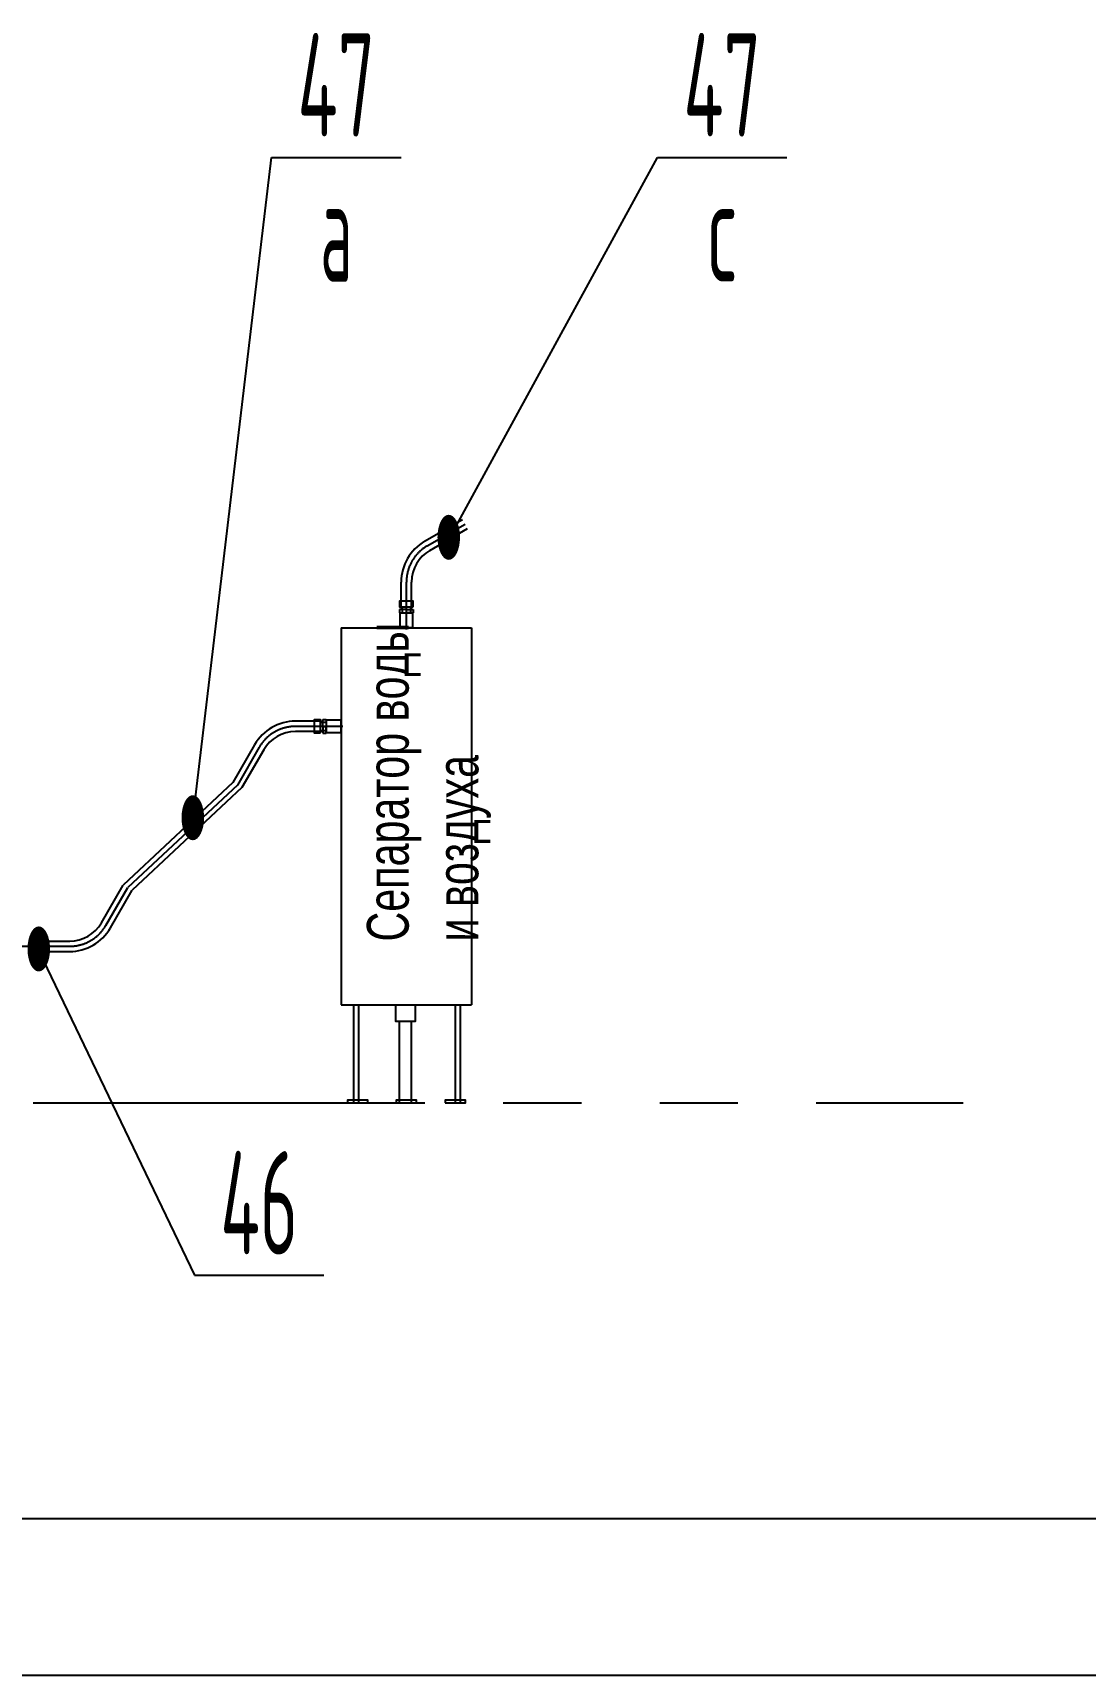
# Model space of a CAD drawing. Header units: millimetres. Extents: x 0 to 25200, y 0 to 17820.
# Drawn here: x 5300 to 7315, y 0 to 3146 of the extents above; entities that cross this region are included whole.
import ezdxf
from ezdxf.enums import TextEntityAlignment as Align

# ---------------------------------------------------------------- set-up
doc = ezdxf.new("R2010")
doc.units = ezdxf.units.MM
doc.header["$LTSCALE"] = 600
doc.linetypes.add('G', pattern=[2, 1.25, -0.25, 0.25, -0.25])
doc.linetypes.add('K', pattern=[2.5, 1.25, -0.25, 0.25, -0.25, 0.25, -0.25])
for name, color, linetype in [('01', 7, 'Continuous'), ('02', 1, 'Continuous'), ('05', 4, 'G'), ('07', 6, 'K'), ('11', 3, 'Continuous')]:
    doc.layers.add(name, color=color, linetype=linetype)
doc.styles.get("Standard").update_dxf_attribs({"font": 'isocp', "width": 0.707, "bigfont": 'intecad.shx'})

# ---------------------------------------------------------------- blocks, each defined once
blk = doc.blocks.new('*U589')
at = {"layer": '01'}
blk.add_lwpolyline([(25, 5), (415, 5)], dxfattribs=at)
at = {"layer": '02'}
blk.add_lwpolyline([(0, 0), (420, 0)], dxfattribs=at)

msp = doc.modelspace()

# ---------------------------------------------------------------- linework, layer by layer
for p, q in [((6024.194, 2045.401), (6024.172, 2041.658)), ((5850.771, 1808.004), (5854.514, 1808.026)), ((5311.063, 1386.79), (5307.32, 1386.812))]:
    msp.add_line(p, q)
at = {"layer": '01'}
for p, q in [((6050.066, 2171.687), (6122.32, 2213.403)), ((6060.066, 2154.367), (6132.32, 2196.083)), ((6005.598, 2045.401), (6005.598, 2040.872)), ((6001.698, 2040.872), (6001.698, 2034.472)), ((6014.878, 2040.872), (6001.698, 2040.872)), ((6001.698, 2034.472), (6014.878, 2034.472)), ((6006.878, 2040.872), (6006.878, 2034.472)), ((6014.878, 2040.872), (6028.058, 2040.872)), ((6028.058, 2034.472), (6014.878, 2034.472)), ((6022.878, 2040.872), (6022.878, 2034.472)), ((6028.058, 2040.872), (6028.058, 2034.472)), ((5890.066, 2006.106), (5890.066, 1283.624)), ((5890.066, 2006.106), (6140.066, 2006.106)), ((6140.066, 2006.106), (6140.066, 1283.624)), ((5850.771, 1826.6), (5855.3, 1826.6)), ((5855.3, 1817.32), (5855.3, 1830.5)), ((5855.3, 1830.5), (5861.7, 1830.5)), ((5855.3, 1825.32), (5861.7, 1825.32)), ((5861.7, 1830.5), (5861.7, 1817.32)), ((5855.3, 1817.32), (5855.3, 1804.14)), ((5855.3, 1809.32), (5861.7, 1809.32)), ((5855.3, 1804.14), (5861.7, 1804.14)), ((5861.7, 1804.14), (5861.7, 1817.32)), ((5724.485, 1782.132), (5682.769, 1709.878)), ((5741.805, 1772.132), (5700.089, 1699.878)), ((5682.769, 1709.878), (5472.674, 1513.36)), ((5700.089, 1699.878), (5489.994, 1503.36)), ((5430.958, 1441.106), (5472.674, 1513.36)), ((5448.278, 1431.106), (5489.994, 1503.36)), ((5306.534, 1409.286), (5300.134, 1409.286)), ((5300.134, 1409.286), (5300.134, 1396.106)), ((5306.534, 1404.106), (5300.134, 1404.106)), ((5300.134, 1382.926), (5300.134, 1396.106)), ((5306.534, 1388.106), (5300.134, 1388.106)), ((5306.534, 1396.106), (5306.534, 1409.286)), ((5311.063, 1405.386), (5306.534, 1405.386)), ((5306.534, 1396.106), (5306.534, 1382.926)), ((5306.534, 1382.926), (5300.134, 1382.926)), ((5890.066, 1283.624), (6140.066, 1283.624)), ((5913.777, 1283.624), (5913.777, 1096.106)), ((5923.139, 1283.624), (5923.139, 1096.106)), ((6108.516, 1283.624), (6108.516, 1096.106)), ((6117.879, 1283.624), (6117.879, 1096.106)), ((6001.506, 1252.134), (6001.506, 1096.106)), ((6024.218, 1252.134), (6024.218, 1096.106))]:
    msp.add_line(p, q, dxfattribs=at)
at = {"layer": '01', "color": 7, "linetype": 'Continuous'}
for p, q in [((6005.066, 2046.958), (6005.066, 2093.745)), ((6025.066, 2046.958), (6025.066, 2093.745)), ((5849.214, 1827.132), (5802.427, 1827.132)), ((5849.214, 1807.132), (5802.427, 1807.132)), ((5323.549, 1406.106), (5370.336, 1406.106)), ((5323.549, 1386.106), (5370.336, 1386.106))]:
    msp.add_line(p, q, dxfattribs=at)
at = {"layer": '01'}
for points in [[(6027.1, 2045.401), (6002.28, 2045.401), (6002.28, 2057.887), (6027.1, 2057.887)], [(6003.092, 2006.106), (6003.092, 2034.472), (6026.664, 2034.472), (6026.664, 2006.106)], [(5850.771, 1805.097), (5850.771, 1829.918), (5838.285, 1829.918), (5838.285, 1805.097)], [(5890.066, 1829.106), (5861.7, 1829.106), (5861.7, 1805.534), (5890.066, 1805.534)], [(5311.063, 1383.884), (5311.063, 1408.704), (5323.549, 1408.704), (5323.549, 1383.884)], [(5994.665, 1283.624), (6032.04, 1283.624), (6032.04, 1252.134), (5994.665, 1252.134)], [(5902.189, 1096.106), (5941.169, 1096.106), (5941.169, 1101.332), (5902.189, 1101.332)], [(5995.576, 1096.106), (6034.556, 1096.106), (6034.556, 1101.332), (5995.576, 1101.332)], [(6089.026, 1096.106), (6128.006, 1096.106), (6128.006, 1101.332), (6089.026, 1101.332)]]:
    msp.add_lwpolyline(points, close=True, dxfattribs=at)
for centre, radius, start, end in [((6095.066, 2093.745), 90, 120, 180), ((6095.066, 2093.745), 70, 120, 180), ((5802.427, 1737.132), 90, 90, 150), ((5802.427, 1737.132), 70, 90, 150), ((5370.336, 1476.106), 70, 270, 330), ((5370.336, 1476.106), 90, 270, 330)]:
    msp.add_arc(centre, radius, start, end, dxfattribs=at)
at = {"layer": '02'}
for p, q in [((5606.058, 1638.125), (5756.884, 2906.959)), ((5756.884, 2906.959), (6004.884, 2906.959)), ((6096.193, 2175.225), (6495.818, 2906.959)), ((6495.818, 2906.959), (6743.818, 2906.959)), ((5311.063, 1386.79), (5609.098, 765.812)), ((5609.098, 765.812), (5857.098, 765.812))]:
    msp.add_line(p, q, dxfattribs=at)
at = {"layer": '02', "color": 1, "linetype": 'Continuous'}
for p, q in [((6006.613, 2045.401), (6006.591, 2041.763)), ((6023.064, 2045.401), (6023.042, 2041.665)), ((5850.771, 1825.585), (5854.409, 1825.606)), ((5850.771, 1809.133), (5854.507, 1809.156)), ((5311.063, 1387.92), (5307.327, 1387.942)), ((5311.063, 1404.371), (5307.425, 1404.393))]:
    msp.add_line(p, q, dxfattribs=at)
at = {"layer": '05', "color": 4, "linetype": 'G'}
for p, q in [((6055.066, 2163.027), (6127.32, 2204.743)), ((6015.066, 2002.84), (6015.066, 2093.745)), ((5893.332, 1817.132), (5802.427, 1817.132)), ((5733.145, 1777.132), (5691.429, 1704.878)), ((5691.429, 1704.878), (5481.334, 1508.36)), ((5439.618, 1436.106), (5481.334, 1508.36)), ((5279.431, 1396.106), (5370.336, 1396.106))]:
    msp.add_line(p, q, dxfattribs=at)
at = {"layer": '05'}
for p, q in [((6014.878, 2041.713), (6014.878, 2033.631)), ((5854.458, 1817.32), (5862.541, 1817.32)), ((5307.376, 1396.106), (5299.293, 1396.106))]:
    msp.add_line(p, q, dxfattribs=at)
at = {"layer": '05', "color": 4, "linetype": 'G'}
for centre, start, end in [((6095.066, 2093.745), 120, 180), ((5802.427, 1737.132), 90, 150), ((5370.336, 1476.106), 270, 330)]:
    msp.add_arc(centre, 80, start, end, dxfattribs=at)
at = {"layer": '07', "color": 6, "linetype": 'K'}
msp.add_line((5300.134, 1096.106), (7081.257, 1096.106), dxfattribs=at)

# ---------------------------------------------------------------- block references
at = {"layer": '01', "xscale": 60, "yscale": 60, "zscale": 60}
msp.add_blockref('*U589', (0, 0), dxfattribs=at)

# ---------------------------------------------------------------- texts
at = {"layer": '01', "insert": (5939.484, 1405.204), "char_height": 80, "attachment_point": 1, "rotation": 90}
msp.add_mtext('{\\fArial|b0|i0|c204|p34;\\C3;Сепаратор воды\\Pи воздуха}', dxfattribs=at)
at = {"layer": '02', "width": 0.605172}
for p, p2 in [((6072.193, 2135.225), (6120.193, 2135.225)), ((5582.058, 1598.125), (5630.058, 1598.125)), ((5287.063, 1346.79), (5335.063, 1346.79))]:
    msp.add_text('●', height=80, dxfattribs=at).set_placement(p, p2, align=Align.FIT)
at = {"layer": '11'}
for s, height, width, p, p2 in [('47', 197.9899, 0.556706, (5806.484, 2946.959), (5955.284, 2946.959)), ('47', 197.9899, 0.556706, (6545.418, 2946.959), (6694.218, 2946.959)), ('a', 197.99, 0.526103, (5850.352, 2668.969), (5911.417, 2668.969)), ('c', 197.99, 0.685387, (6589.285, 2668.969), (6650.35, 2668.969)), ('46', 197.9899, 0.536975, (5658.698, 805.812), (5807.498, 805.812))]:
    msp.add_text(s, height=height, dxfattribs=dict(at, width=width)).set_placement(p, p2, align=Align.FIT)

doc.saveas('drawing.dxf')
